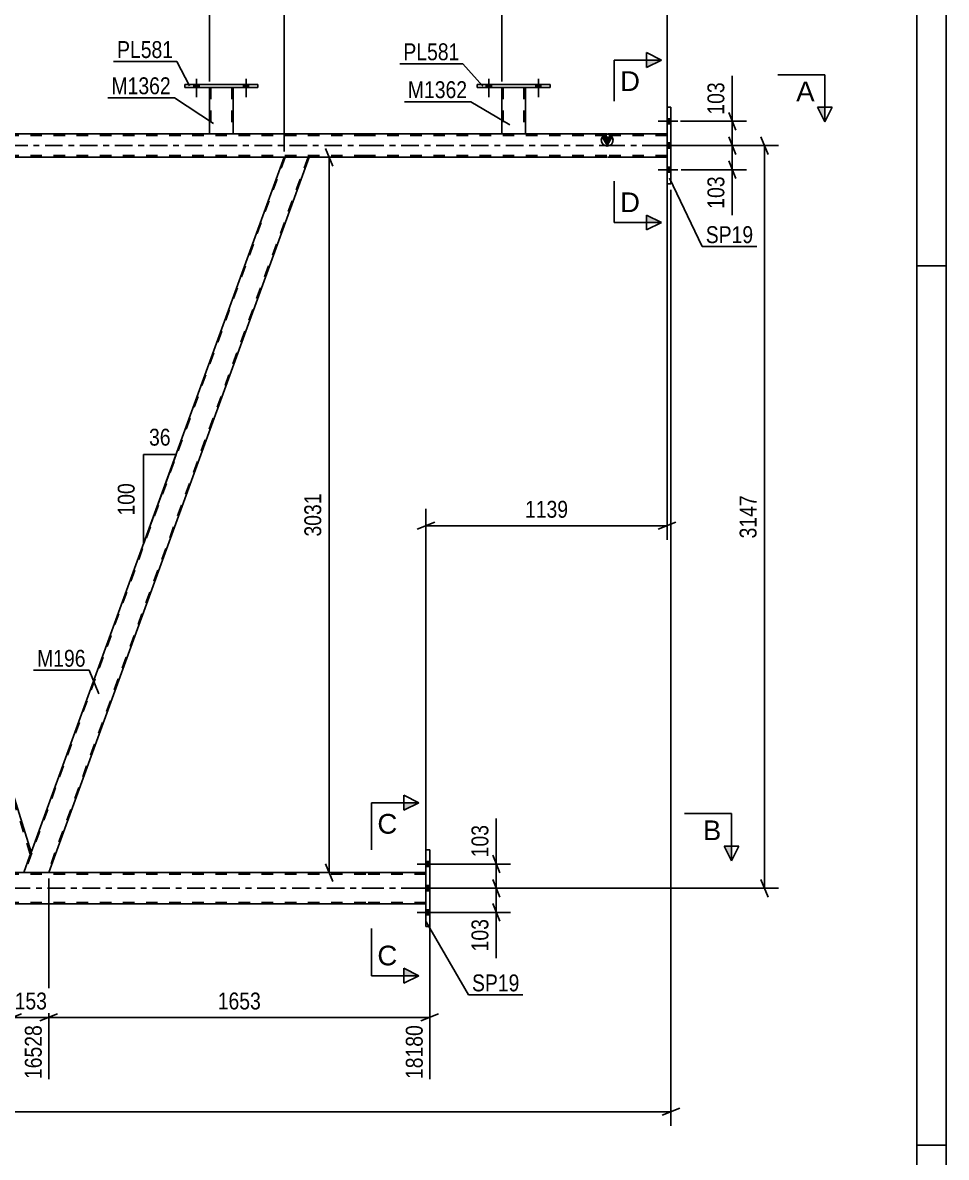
# Model space of a CAD drawing. Header units: millimetres. Extents: x 0 to 841, y 0 to 594.
# Drawn here: x 684.4 to 841, y 295.9 to 488.2 of the extents above; entities that cross this region are included whole.
import ezdxf

# ---------------------------------------------------------------- set-up
doc = ezdxf.new("R2010")
doc.units = ezdxf.units.MM
doc.linetypes.add('DXK_LINE_DOT2', pattern=[3.9198, 1.9599, -1.9599])
doc.linetypes.add('DXK_LINE_DOT3', pattern=[5.9187, 2.979, -0.9799, 0.9799, -0.9799])
doc.styles.add('Arial', font='ARIAL.TTF', dxfattribs={"height": 0.2})
doc.styles.add('Arial Narrow', font='ARIALN.TTF', dxfattribs={"height": 0.2})

# ---------------------------------------------------------------- blocks, each defined once
blk = doc.blocks.new('Unknown-318885092-1133')
at = {"color": 5, "linetype": 'Continuous'}
for p, q in [((841, 0), (841, 594)), ((836, 5), (836, 589)), ((841, 447), (836, 447)), ((841, 298), (836, 298))]:
    blk.add_line(p, q, dxfattribs=at)
blk = doc.blocks.new('Part-318885092-4197 - 3819')
at = {"color": 2, "linetype": 'Continuous'}
for p, q in [((716.1, 477.24), (716.1, 469.4)), ((720.1, 477.24), (720.1, 469.4)), ((716.1, 469.4), (720.1, 469.4))]:
    blk.add_line(p, q, dxfattribs=at)
at = {"color": 7, "linetype": 'DXK_LINE_DOT2'}
for p, q in [((716.1, 477.24), (720.1, 477.24)), ((716.1, 477.24), (716.1, 477.24)), ((716.1, 477.24), (716.1, 477.24)), ((716.34, 477.24), (716.34, 469.4)), ((719.86, 477.24), (719.86, 469.4)), ((720.1, 477.24), (720.1, 477.24)), ((720.1, 477.24), (720.1, 477.24)), ((719.81, 469.4), (719.84, 469.4)), ((719.81, 469.4), (719.84, 469.4)), ((719.84, 469.4), (719.86, 469.4)), ((719.84, 469.4), (719.86, 469.4))]:
    blk.add_line(p, q, dxfattribs=at)
blk = doc.blocks.new('Part-318885092-3840 - 3819')
at = {"color": 2, "linetype": 'Continuous'}
for p, q in [((647.85, 465.4), (646.32, 461.21)), ((649.17, 465.4), (647.85, 465.4)), ((685.87, 347.65), (649.17, 465.4)), ((682.76, 344.18), (646.3, 461.15)), ((646.32, 461.21), (646.32, 461.2)), ((685.6, 346.91), (684.61, 344.18)), ((685.85, 347.59), (685.6, 346.91)), ((685.85, 347.6), (685.85, 347.59))]:
    blk.add_line(p, q, dxfattribs=at)
at = {"color": 7, "linetype": 'DXK_LINE_DOT2'}
for p, q in [((685.73, 347.28), (648.92, 465.4)), ((683.01, 344.18), (646.44, 461.52)), ((646.32, 461.21), (646.3, 461.15)), ((685.6, 346.91), (685.79, 347.43)), ((685.87, 347.65), (685.85, 347.6)), ((684.61, 344.18), (682.76, 344.18))]:
    blk.add_line(p, q, dxfattribs=at)
blk = doc.blocks.new('Part-318885092-3846 - 3819')
at = {"color": 7, "linetype": 'DXK_LINE_DOT2'}
for p, q in [((728.9, 465.4), (684.78, 344.18)), ((732.81, 465.4), (688.69, 344.18)), ((685.85, 347.6), (684.61, 344.18)), ((688.86, 344.18), (684.61, 344.18))]:
    blk.add_line(p, q, dxfattribs=at)
at = {"color": 2, "linetype": 'Continuous'}
for p, q in [((728.73, 465.4), (685.85, 347.6)), ((732.98, 465.4), (688.86, 344.18)), ((732.98, 465.4), (728.73, 465.4))]:
    blk.add_line(p, q, dxfattribs=at)
blk = doc.blocks.new('Part-318885092-3886 - 3819')
at = {"linetype": 'Continuous'}
blk.add_hatch(color=2, dxfattribs=at).paths.add_polyline_path([(783.52, 467.4), (782.72, 468.8), (784.32, 468.8)])
at = {"color": 2, "linetype": 'Continuous'}
for p, q in [((78.6, 469.4), (742.58, 469.4)), ((742.68, 469.4), (783.45, 469.4)), ((783.55, 469.4), (793.67, 469.4)), ((783.52, 467.4), (782.72, 468.8)), ((782.72, 468.8), (784.32, 468.8)), ((784.32, 468.8), (783.52, 467.4)), ((728.73, 465.4), (649.17, 465.4)), ((742.58, 465.4), (732.98, 465.4)), ((783.45, 465.4), (742.68, 465.4)), ((793.67, 465.4), (783.55, 465.4))]:
    blk.add_line(p, q, dxfattribs=at)
at = {"color": 7, "linetype": 'DXK_LINE_DOT2'}
for p, q in [((793.67, 469.4), (793.67, 465.4)), ((742.58, 469.08), (78.6, 469.08)), ((783.45, 469.08), (742.68, 469.08)), ((793.67, 469.08), (783.55, 469.08)), ((742.58, 465.72), (78.6, 465.72)), ((732.98, 465.4), (728.73, 465.4)), ((783.45, 465.72), (742.68, 465.72)), ((793.67, 465.72), (783.55, 465.72))]:
    blk.add_line(p, q, dxfattribs=at)
at = {"color": 7, "linetype": 'DXK_LINE_DOT3'}
for p, q in [((78.6, 467.4), (742.58, 467.4)), ((742.68, 467.4), (783.45, 467.4)), ((783.55, 467.4), (793.67, 467.4))]:
    blk.add_line(p, q, dxfattribs=at)
at = {"color": 2, "linetype": 'Continuous'}
blk.add_circle((783.52, 468.3), 1, dxfattribs=at)
blk = doc.blocks.new('Part-318885092-3912 - 3819')
at = {"color": 7, "linetype": 'DXK_LINE_DOT2'}
for p, q in [((742.58, 343.94), (67.2, 343.94)), ((752.8, 343.94), (742.68, 343.94)), ((752.8, 344.18), (752.8, 338.9)), ((742.58, 339.14), (67.2, 339.14)), ((752.8, 339.14), (742.68, 339.14))]:
    blk.add_line(p, q, dxfattribs=at)
at = {"color": 2, "linetype": 'Continuous'}
for p, q in [((742.58, 344.18), (608.19, 344.18)), ((752.8, 344.18), (742.68, 344.18)), ((742.58, 338.9), (608.19, 338.9)), ((752.8, 338.9), (742.68, 338.9))]:
    blk.add_line(p, q, dxfattribs=at)
at = {"color": 7, "linetype": 'DXK_LINE_DOT3'}
for p, q in [((67.2, 341.54), (742.58, 341.54)), ((742.68, 341.54), (752.8, 341.54))]:
    blk.add_line(p, q, dxfattribs=at)
blk = doc.blocks.new('Bolt-318885092-3928 - 3819')
at = {"linetype": 'Continuous'}
for points in [[(752.8, 346.08), (752.8, 345.2), (753.44, 345.2), (753.44, 346.08)], [(752.8, 346.08), (752.8, 345.2), (753.44, 345.2), (753.44, 346.08)], [(752.8, 346.08), (752.8, 345.2), (753.44, 345.2), (753.44, 346.08)], [(752.8, 341.98), (752.8, 341.1), (753.44, 341.1), (753.44, 341.98)], [(752.8, 341.98), (752.8, 341.1), (753.44, 341.1), (753.44, 341.98)], [(752.8, 337.88), (752.8, 337), (753.44, 337), (753.44, 337.88)], [(752.8, 337.88), (752.8, 337), (753.44, 337), (753.44, 337.88)], [(752.8, 337.88), (752.8, 337), (753.44, 337), (753.44, 337.88)]]:
    blk.add_hatch(color=1, dxfattribs=at).paths.add_polyline_path(points)
at = {"color": 1, "linetype": 'Continuous'}
for p, q in [((754.6, 345.64), (751.28, 345.64)), ((754.6, 345.64), (751.28, 345.64)), ((754.6, 345.64), (751.28, 345.64)), ((753.44, 346.08), (752.8, 346.08)), ((753.44, 346.08), (752.8, 346.08)), ((753.44, 346.08), (752.8, 346.08)), ((753.44, 345.2), (752.8, 345.2)), ((753.44, 345.2), (752.8, 345.2)), ((753.44, 345.2), (752.8, 345.2)), ((754.6, 341.54), (751.28, 341.54)), ((754.6, 341.54), (751.28, 341.54)), ((753.44, 341.98), (752.8, 341.98)), ((753.44, 341.98), (752.8, 341.98)), ((753.44, 341.1), (752.8, 341.1)), ((753.44, 341.1), (752.8, 341.1)), ((754.6, 337.44), (751.28, 337.44)), ((754.6, 337.44), (751.28, 337.44)), ((754.6, 337.44), (751.28, 337.44)), ((753.44, 337.88), (752.8, 337.88)), ((753.44, 337.88), (752.8, 337.88)), ((753.44, 337.88), (752.8, 337.88)), ((753.44, 337), (752.8, 337)), ((753.44, 337), (752.8, 337)), ((753.44, 337), (752.8, 337))]:
    blk.add_line(p, q, dxfattribs=at)
blk = doc.blocks.new('Bolt-318885092-4232 - 3819')
at = {"linetype": 'Continuous'}
for points in [[(713.46, 477.24), (714.34, 477.24), (714.34, 477.72), (713.46, 477.72)], [(721.86, 477.24), (722.74, 477.24), (722.74, 477.72), (721.86, 477.72)]]:
    blk.add_hatch(color=1, dxfattribs=at).paths.add_polyline_path(points)
at = {"color": 1, "linetype": 'Continuous'}
for p, q in [((713.46, 477.72), (713.46, 477.24)), ((713.9, 478.72), (713.9, 475.6)), ((714.34, 477.72), (714.34, 477.24)), ((721.86, 477.72), (721.86, 477.24)), ((722.3, 478.72), (722.3, 475.6)), ((722.74, 477.72), (722.74, 477.24))]:
    blk.add_line(p, q, dxfattribs=at)
blk = doc.blocks.new('Bolt-318885092-4228 - 3819')
at = {"linetype": 'Continuous'}
for points in [[(763.01, 477.24), (763.89, 477.24), (763.89, 477.72), (763.01, 477.72)], [(771.41, 477.24), (772.29, 477.24), (772.29, 477.72), (771.41, 477.72)]]:
    blk.add_hatch(color=1, dxfattribs=at).paths.add_polyline_path(points)
at = {"color": 1, "linetype": 'Continuous'}
for p, q in [((763.01, 477.72), (763.01, 477.24)), ((763.45, 478.72), (763.45, 475.6)), ((763.89, 477.72), (763.89, 477.24)), ((771.41, 477.72), (771.41, 477.24)), ((771.85, 478.72), (771.85, 475.6)), ((772.29, 477.72), (772.29, 477.24))]:
    blk.add_line(p, q, dxfattribs=at)
blk = doc.blocks.new('Bolt-318885092-3989 - 3819')
at = {"linetype": 'Continuous'}
for points in [[(793.67, 471.94), (793.67, 471.06), (794.31, 471.06), (794.31, 471.94)], [(793.67, 471.94), (793.67, 471.06), (794.31, 471.06), (794.31, 471.94)], [(793.67, 471.94), (793.67, 471.06), (794.31, 471.06), (794.31, 471.94)], [(793.67, 467.84), (793.67, 466.96), (794.31, 466.96), (794.31, 467.84)], [(793.67, 467.84), (793.67, 466.96), (794.31, 466.96), (794.31, 467.84)], [(793.67, 463.74), (793.67, 462.86), (794.31, 462.86), (794.31, 463.74)], [(793.67, 463.74), (793.67, 462.86), (794.31, 462.86), (794.31, 463.74)], [(793.67, 463.74), (793.67, 462.86), (794.31, 462.86), (794.31, 463.74)]]:
    blk.add_hatch(color=1, dxfattribs=at).paths.add_polyline_path(points)
at = {"color": 1, "linetype": 'Continuous'}
for p, q in [((795.47, 471.5), (792.15, 471.5)), ((795.47, 471.5), (792.15, 471.5)), ((795.47, 471.5), (792.15, 471.5)), ((794.31, 471.94), (793.67, 471.94)), ((794.31, 471.94), (793.67, 471.94)), ((794.31, 471.94), (793.67, 471.94)), ((794.31, 471.06), (793.67, 471.06)), ((794.31, 471.06), (793.67, 471.06)), ((794.31, 471.06), (793.67, 471.06)), ((795.47, 467.4), (792.15, 467.4)), ((795.47, 467.4), (792.15, 467.4)), ((794.31, 467.84), (793.67, 467.84)), ((794.31, 467.84), (793.67, 467.84)), ((794.31, 466.96), (793.67, 466.96)), ((794.31, 466.96), (793.67, 466.96)), ((794.31, 463.74), (793.67, 463.74)), ((794.31, 463.74), (793.67, 463.74)), ((794.31, 463.74), (793.67, 463.74)), ((795.47, 463.3), (792.15, 463.3)), ((795.47, 463.3), (792.15, 463.3)), ((795.47, 463.3), (792.15, 463.3)), ((794.31, 462.86), (793.67, 462.86)), ((794.31, 462.86), (793.67, 462.86)), ((794.31, 462.86), (793.67, 462.86))]:
    blk.add_line(p, q, dxfattribs=at)
blk = doc.blocks.new('Part-318885092-4041 - 3819')
at = {"color": 2, "linetype": 'Continuous'}
for p, q in [((765.65, 477.24), (765.65, 469.4)), ((769.65, 477.24), (769.65, 469.4)), ((765.65, 469.4), (769.65, 469.4))]:
    blk.add_line(p, q, dxfattribs=at)
at = {"color": 7, "linetype": 'DXK_LINE_DOT2'}
for p, q in [((765.65, 477.24), (769.65, 477.24)), ((765.65, 477.24), (765.65, 477.24)), ((765.65, 477.24), (765.65, 477.24)), ((765.89, 477.24), (765.89, 469.4)), ((769.41, 477.24), (769.41, 469.4)), ((769.65, 477.24), (769.65, 477.24)), ((769.65, 477.24), (769.65, 477.24)), ((769.36, 469.4), (769.4, 469.4)), ((769.36, 469.4), (769.4, 469.4)), ((769.4, 469.4), (769.41, 469.4)), ((769.4, 469.4), (769.41, 469.4))]:
    blk.add_line(p, q, dxfattribs=at)
blk = doc.blocks.new('Part-318885092-4046 - 3819')
at = {"color": 2, "linetype": 'Continuous'}
for p, q in [((761.45, 477.72), (773.85, 477.72)), ((761.45, 477.24), (761.45, 477.72)), ((773.85, 477.24), (761.45, 477.24)), ((773.85, 477.72), (773.85, 477.24))]:
    blk.add_line(p, q, dxfattribs=at)
blk = doc.blocks.new('Part-318885092-4086 - 3819')
at = {"color": 2, "linetype": 'Continuous'}
for p, q in [((711.9, 477.72), (724.3, 477.72)), ((711.9, 477.24), (711.9, 477.72)), ((724.3, 477.24), (711.9, 477.24)), ((724.3, 477.72), (724.3, 477.24))]:
    blk.add_line(p, q, dxfattribs=at)
blk = doc.blocks.new('Part-318885092-4141 - 3819')
at = {"color": 2, "linetype": 'Continuous'}
for p, q in [((793.67, 460.9), (793.67, 473.9)), ((793.67, 473.9), (794.31, 473.9)), ((794.31, 473.9), (794.31, 460.9)), ((794.31, 460.9), (793.67, 460.9))]:
    blk.add_line(p, q, dxfattribs=at)
blk = doc.blocks.new('Part-318885092-4146 - 3819')
at = {"color": 2, "linetype": 'Continuous'}
for p, q in [((752.8, 335.04), (752.8, 348.04)), ((752.8, 348.04), (753.44, 348.04)), ((753.44, 348.04), (753.44, 335.04)), ((753.44, 335.04), (752.8, 335.04))]:
    blk.add_line(p, q, dxfattribs=at)
blk = doc.blocks.new('Bolt-318885092-4231 - 3819')
at = {"linetype": 'Continuous'}
for points in [[(713.46, 477.24), (714.34, 477.24), (714.34, 477.72), (713.46, 477.72)], [(721.86, 477.24), (722.74, 477.24), (722.74, 477.72), (721.86, 477.72)]]:
    blk.add_hatch(color=1, dxfattribs=at).paths.add_polyline_path(points)
at = {"color": 1, "linetype": 'Continuous'}
for p, q in [((713.46, 477.72), (713.46, 477.24)), ((713.9, 478.72), (713.9, 475.6)), ((714.34, 477.72), (714.34, 477.24)), ((721.86, 477.72), (721.86, 477.24)), ((722.3, 478.72), (722.3, 475.6)), ((722.74, 477.72), (722.74, 477.24))]:
    blk.add_line(p, q, dxfattribs=at)
blk = doc.blocks.new('Bolt-318885092-4247 - 3819')
at = {"linetype": 'Continuous'}
for points in [[(763.01, 477.24), (763.89, 477.24), (763.89, 477.72), (763.01, 477.72)], [(771.41, 477.24), (772.29, 477.24), (772.29, 477.72), (771.41, 477.72)]]:
    blk.add_hatch(color=1, dxfattribs=at).paths.add_polyline_path(points)
at = {"color": 1, "linetype": 'Continuous'}
for p, q in [((763.01, 477.72), (763.01, 477.24)), ((763.45, 478.72), (763.45, 475.6)), ((763.89, 477.72), (763.89, 477.24)), ((771.41, 477.72), (771.41, 477.24)), ((771.85, 478.72), (771.85, 475.6)), ((772.29, 477.72), (772.29, 477.24))]:
    blk.add_line(p, q, dxfattribs=at)
blk = doc.blocks.new('StraightDimension-318885092-5061 - 3819')
at = {"color": 7, "linetype": 'Continuous'}
for p, q in [((764.12, 347.14), (765.32, 344.14)), ((754.44, 345.64), (767.12, 345.64)), ((764.72, 341.54), (764.72, 345.64)), ((765.32, 340.04), (764.12, 343.04)), ((754.44, 341.54), (767.12, 341.54))]:
    blk.add_line(p, q, dxfattribs=at)
at = {"color": 0}
blk.add_wipeout([(763.97, 352.85), (759.77, 352.85), (759.77, 346.17), (763.97, 346.17)], dxfattribs=at)
at = {"color": 7, "linetype": 'Continuous'}
blk.add_line((764.72, 345.64), (764.72, 353.37), dxfattribs=at)
blk.add_line((764.72, 345.64), (764.72, 353.37), dxfattribs=at)
at = {"color": 3, "style": 'Arial Narrow'}
blk.add_text('103', height=2.863, rotation=90.0002, dxfattribs=at).set_placement((763.37, 346.77))
blk = doc.blocks.new('StraightDimension-318885092-5053 - 3819')
at = {"color": 7, "linetype": 'Continuous'}
for p, q in [((764.12, 343.04), (765.32, 340.04)), ((754.44, 341.54), (767.12, 341.54)), ((764.72, 337.44), (764.72, 341.54)), ((765.32, 335.94), (764.12, 338.94)), ((754.44, 337.44), (767.12, 337.44))]:
    blk.add_line(p, q, dxfattribs=at)
at = {"color": 0}
blk.add_wipeout([(763.97, 336.92), (759.77, 336.92), (759.77, 330.23), (763.97, 330.23)], dxfattribs=at)
at = {"color": 7, "linetype": 'Continuous'}
blk.add_line((764.72, 337.44), (764.72, 329.71), dxfattribs=at)
blk.add_line((764.72, 337.44), (764.72, 329.71), dxfattribs=at)
at = {"color": 3, "style": 'Arial Narrow'}
blk.add_text('103', height=2.863, rotation=90.0002, dxfattribs=at).set_placement((763.37, 330.83))
blk = doc.blocks.new('StraightDimension-318885092-4983 - 3819')
at = {"color": 7, "linetype": 'Continuous'}
for p, q in [((793.67, 464.4), (793.67, 400.57)), ((752.8, 345.18), (752.8, 405.82)), ((754.3, 403.57), (751.3, 402.37)), ((752.8, 402.97), (793.67, 402.97)), ((792.17, 402.37), (795.17, 403.57))]:
    blk.add_line(p, q, dxfattribs=at)
at = {"color": 0}
blk.add_wipeout([(777.5, 403.72), (777.5, 407.92), (768.98, 407.92), (768.98, 403.72)], dxfattribs=at)
at = {"color": 3, "style": 'Arial Narrow'}
blk.add_text('1139', height=2.863, dxfattribs=at).set_placement((769.58, 404.32))
blk = doc.blocks.new('StraightDimension-318885092-4357 - 3819')
at = {"color": 7, "linetype": 'Continuous'}
for p, q in [((649.17, 466.4), (649.17, 509.06)), ((728.73, 466.4), (728.73, 504.56)), ((650.67, 494.72), (647.67, 493.52)), ((727.23, 493.52), (730.23, 494.72)), ((649.17, 494.12), (728.73, 494.12))]:
    blk.add_line(p, q, dxfattribs=at)
at = {"color": 0, "linetype": 'Continuous'}
blk.add_wipeout([(728.13, 505.16), (723.93, 505.16), (723.93, 494.82), (728.13, 494.82)], dxfattribs=at)
at = {"color": 0}
blk.add_wipeout([(693.2, 494.87), (693.2, 499.07), (684.69, 499.07), (684.69, 494.87)], dxfattribs=at)
at = {"color": 3, "linetype": 'Continuous', "style": 'Arial Narrow'}
blk.add_text('16253', height=2.863, rotation=90.0002, dxfattribs=at).set_placement((727.53, 495.42))
at = {"color": 3, "style": 'Arial Narrow'}
blk.add_text('1989', height=2.863, dxfattribs=at).set_placement((685.29, 495.47))
blk = doc.blocks.new('StraightDimension-318885092-5032 - 3819')
at = {"color": 7, "linetype": 'Continuous'}
for p, q in [((795.93, 467.4), (807.12, 467.4)), ((804.12, 468.9), (805.32, 465.9)), ((804.72, 463.3), (804.72, 467.4)), ((805.32, 461.8), (804.12, 464.8)), ((796.06, 463.3), (807.12, 463.3))]:
    blk.add_line(p, q, dxfattribs=at)
at = {"color": 0}
blk.add_wipeout([(803.97, 462.78), (799.77, 462.78), (799.77, 456.09), (803.97, 456.09)], dxfattribs=at)
at = {"color": 7, "linetype": 'Continuous'}
blk.add_line((804.72, 463.3), (804.72, 455.57), dxfattribs=at)
blk.add_line((804.72, 463.3), (804.72, 455.57), dxfattribs=at)
at = {"color": 3, "style": 'Arial Narrow'}
blk.add_text('103', height=2.863, rotation=90.0002, dxfattribs=at).set_placement((803.37, 456.69))
blk = doc.blocks.new('StraightDimension-318885092-5042 - 3819')
at = {"color": 7, "linetype": 'Continuous'}
for p, q in [((795.93, 471.5), (807.12, 471.5)), ((804.12, 473), (805.32, 470)), ((804.72, 467.4), (804.72, 471.5)), ((795.93, 467.4), (807.12, 467.4)), ((805.32, 465.9), (804.12, 468.9))]:
    blk.add_line(p, q, dxfattribs=at)
at = {"color": 0}
blk.add_wipeout([(803.97, 478.71), (799.77, 478.71), (799.77, 472.03), (803.97, 472.03)], dxfattribs=at)
at = {"color": 7, "linetype": 'Continuous'}
blk.add_line((804.72, 471.5), (804.72, 479.23), dxfattribs=at)
blk.add_line((804.72, 471.5), (804.72, 479.23), dxfattribs=at)
at = {"color": 3, "style": 'Arial Narrow'}
blk.add_text('103', height=2.863, rotation=90.0002, dxfattribs=at).set_placement((803.37, 472.63))
blk = doc.blocks.new('StraightDimension-318885092-5224 - 3819')
at = {"color": 7, "linetype": 'Continuous'}
for p, q in [((716.1, 478.24), (716.1, 521.09)), ((765.65, 478.24), (765.65, 521.09)), ((717.6, 511.25), (714.6, 510.05)), ((716.1, 510.65), (765.65, 510.65)), ((764.15, 510.05), (767.15, 511.25))]:
    blk.add_line(p, q, dxfattribs=at)
at = {"color": 0, "linetype": 'Continuous'}
blk.add_wipeout([(765.05, 521.69), (760.85, 521.69), (760.85, 511.35), (765.05, 511.35)], dxfattribs=at)
at = {"color": 0}
blk.add_wipeout([(745.13, 511.4), (745.13, 515.6), (736.62, 515.6), (736.62, 511.4)], dxfattribs=at)
at = {"color": 3, "linetype": 'Continuous', "style": 'Arial Narrow'}
blk.add_text('17214', height=2.863, rotation=90.0002, dxfattribs=at).set_placement((764.45, 511.95))
at = {"color": 3, "style": 'Arial Narrow'}
blk.add_text('1277', height=2.863, dxfattribs=at).set_placement((737.22, 512))
blk = doc.blocks.new('StraightDimension-318885092-4973 - 3819')
at = {"color": 7, "linetype": 'Continuous'}
for p, q in [((795.31, 467.4), (812.58, 467.4)), ((810.78, 465.9), (809.58, 468.9)), ((810.18, 341.54), (810.18, 467.4)), ((809.58, 343.04), (810.78, 340.04)), ((754.44, 341.54), (812.58, 341.54))]:
    blk.add_line(p, q, dxfattribs=at)
at = {"color": 0}
blk.add_wipeout([(809.43, 408.73), (805.23, 408.73), (805.23, 400.21), (809.43, 400.21)], dxfattribs=at)
at = {"color": 3, "style": 'Arial Narrow'}
blk.add_text('3147', height=2.863, rotation=90.0002, dxfattribs=at).set_placement((808.83, 400.81))
blk = doc.blocks.new('StraightDimension-318885092-4345 - 3819')
at = {"color": 7, "linetype": 'Continuous'}
for p, q in [((728.73, 466.4), (728.73, 504.56)), ((793.67, 470.4), (793.67, 504.56)), ((730.23, 494.72), (727.23, 493.52)), ((792.17, 493.52), (795.17, 494.72)), ((728.73, 494.12), (793.67, 494.12))]:
    blk.add_line(p, q, dxfattribs=at)
at = {"color": 0, "linetype": 'Continuous'}
blk.add_wipeout([(793.07, 505.16), (788.87, 505.16), (788.87, 494.82), (793.07, 494.82)], dxfattribs=at)
at = {"color": 0}
blk.add_wipeout([(765.46, 494.87), (765.46, 499.07), (756.94, 499.07), (756.94, 494.87)], dxfattribs=at)
at = {"color": 3, "linetype": 'Continuous', "style": 'Arial Narrow'}
blk.add_text('18033', height=2.863, rotation=90.0002, dxfattribs=at).set_placement((792.47, 495.42))
at = {"color": 3, "style": 'Arial Narrow'}
blk.add_text('1780', height=2.863, dxfattribs=at).set_placement((757.54, 495.47))
blk = doc.blocks.new('StraightDimension-318885092-4647 - 3819')
at = {"color": 7, "linetype": 'Continuous'}
for p, q in [((794.31, 459.9), (794.31, 301.26)), ((792.81, 303.06), (795.81, 304.26)), ((56.34, 303.66), (794.31, 303.66))]:
    blk.add_line(p, q, dxfattribs=at)
blk = doc.blocks.new('StraightDimension-318885092-4668 - 3819')
at = {"color": 7, "linetype": 'Continuous'}
for p, q in [((753.44, 347.04), (753.44, 309.2)), ((688.86, 343.18), (688.86, 309.2)), ((690.36, 320.24), (687.36, 319.04)), ((688.86, 319.64), (753.44, 319.64)), ((751.94, 319.04), (754.94, 320.24))]:
    blk.add_line(p, q, dxfattribs=at)
at = {"color": 0}
blk.add_wipeout([(725.41, 320.39), (725.41, 324.59), (716.9, 324.59), (716.9, 320.39)], dxfattribs=at)
at = {"color": 0, "linetype": 'Continuous'}
blk.add_wipeout([(752.84, 318.94), (748.64, 318.94), (748.64, 308.6), (752.84, 308.6)], dxfattribs=at)
at = {"color": 3, "style": 'Arial Narrow'}
blk.add_text('1653', height=2.863, dxfattribs=at).set_placement((717.5, 320.99))
at = {"color": 3, "linetype": 'Continuous', "style": 'Arial Narrow'}
blk.add_text('18180', height=2.863, rotation=90.0002, dxfattribs=at).set_placement((752.24, 309.2))
blk = doc.blocks.new('StraightDimension-318885092-4680 - 3819')
at = {"color": 7, "linetype": 'Continuous'}
for p, q in [((682.76, 343.18), (682.76, 309.2)), ((688.86, 343.18), (688.86, 309.2)), ((681.26, 319.04), (684.26, 320.24)), ((682.76, 319.64), (688.86, 319.64)), ((690.36, 320.24), (687.36, 319.04))]:
    blk.add_line(p, q, dxfattribs=at)
at = {"color": 0}
blk.add_wipeout([(689.15, 320.39), (689.15, 324.59), (682.47, 324.59), (682.47, 320.39)], dxfattribs=at)
at = {"color": 0, "linetype": 'Continuous'}
blk.add_wipeout([(688.26, 318.94), (684.06, 318.94), (684.06, 308.6), (688.26, 308.6)], dxfattribs=at)
at = {"color": 3, "style": 'Arial Narrow'}
blk.add_text('153', height=2.863, dxfattribs=at).set_placement((683.07, 320.99))
at = {"color": 3, "linetype": 'Continuous', "style": 'Arial Narrow'}
blk.add_text('16528', height=2.863, rotation=90.0002, dxfattribs=at).set_placement((687.66, 309.2))
blk = doc.blocks.new('StraightDimension-318885092-4962 - 3819')
at = {"color": 7, "linetype": 'Continuous'}
for p, q in [((740.14, 465.4), (733.54, 465.4)), ((736.99, 463.9), (735.79, 466.9)), ((736.39, 344.18), (736.39, 465.4)), ((735.79, 345.68), (736.99, 342.68)), ((713.89, 344.18), (738.79, 344.18))]:
    blk.add_line(p, q, dxfattribs=at)
at = {"color": 0}
blk.add_wipeout([(735.64, 409.05), (731.44, 409.05), (731.44, 400.53), (735.64, 400.53)], dxfattribs=at)
at = {"color": 3, "style": 'Arial Narrow'}
blk.add_text('3031', height=2.863, rotation=90.0002, dxfattribs=at).set_placement((735.04, 401.13))
blk = doc.blocks.new('StraightDimension-318885092-5214 - 3819')
at = {"color": 7, "linetype": 'Continuous'}
for p, q in [((665.02, 478.24), (665.02, 521.09)), ((716.1, 478.24), (716.1, 521.09)), ((666.52, 511.25), (663.52, 510.05)), ((665.02, 510.65), (716.1, 510.65)), ((714.6, 510.05), (717.6, 511.25))]:
    blk.add_line(p, q, dxfattribs=at)
at = {"color": 0, "linetype": 'Continuous'}
blk.add_wipeout([(715.5, 521.69), (711.3, 521.69), (711.3, 511.35), (715.5, 511.35)], dxfattribs=at)
at = {"color": 0}
blk.add_wipeout([(694.82, 511.4), (694.82, 515.6), (686.31, 515.6), (686.31, 511.4)], dxfattribs=at)
at = {"color": 3, "linetype": 'Continuous', "style": 'Arial Narrow'}
blk.add_text('15937', height=2.863, rotation=90.0002, dxfattribs=at).set_placement((714.9, 511.95))
at = {"color": 3, "style": 'Arial Narrow'}
blk.add_text('1277', height=2.863, dxfattribs=at).set_placement((686.91, 512))
blk = doc.blocks.new('StraightDimension-318885092-5234 - 3819')
at = {"color": 7, "linetype": 'Continuous'}
for p, q in [((765.65, 478.24), (765.65, 521.09)), ((793.67, 470.4), (793.67, 521.09)), ((767.15, 511.25), (764.15, 510.05)), ((765.65, 510.65), (793.67, 510.65)), ((792.17, 510.05), (795.17, 511.25))]:
    blk.add_line(p, q, dxfattribs=at)
at = {"color": 0, "linetype": 'Continuous'}
blk.add_wipeout([(793.07, 521.69), (788.87, 521.69), (788.87, 511.35), (793.07, 511.35)], dxfattribs=at)
at = {"color": 0}
blk.add_wipeout([(783.01, 511.4), (783.01, 515.6), (776.32, 515.6), (776.32, 511.4)], dxfattribs=at)
at = {"color": 3, "linetype": 'Continuous', "style": 'Arial Narrow'}
blk.add_text('18033', height=2.863, rotation=90.0002, dxfattribs=at).set_placement((792.47, 511.95))
at = {"color": 3, "style": 'Arial Narrow'}
blk.add_text('818', height=2.863, dxfattribs=at).set_placement((776.92, 512))
blk = doc.blocks.new('AngleDimension-318885092-5345 - 3819')
at = {"color": 7, "linetype": 'Continuous'}
for p, q in [((704.91, 415.04), (710.45, 415.04)), ((704.91, 399.82), (710.45, 415.04)), ((704.91, 399.82), (704.91, 415.04)), ((707.73, 407.57), (710.45, 415.04))]:
    blk.add_line(p, q, dxfattribs=at)
at = {"color": 0}
for points in [[(710.11, 415.94), (710.11, 420.14), (705.25, 420.14), (705.25, 415.94)], [(704.01, 410.77), (699.81, 410.77), (699.81, 404.09), (704.01, 404.09)]]:
    blk.add_wipeout(points, dxfattribs=at)
at = {"color": 3, "style": 'Arial Narrow'}
blk.add_text('36', height=2.863, dxfattribs=at).set_placement((705.85, 416.54))
blk.add_text('100', height=2.863, rotation=90.0002, dxfattribs=at).set_placement((703.41, 404.69))
blk = doc.blocks.new('Mark-318885092-3842 - 3819')
at = {"color": 0}
blk.add_wipeout([(695.11, 379.07), (695.11, 382.07), (686.88, 382.07), (686.88, 379.07)], dxfattribs=at)
blk.add_wipeout([(695.11, 379.07), (695.11, 382.07), (686.88, 382.07), (686.88, 379.07)], dxfattribs=at)
at = {"color": 30, "linetype": 'Continuous'}
for p in [(686.28, 378.47), (697.33, 374.5)]:
    blk.add_line(p, (695.71, 378.47), dxfattribs=at)
at = {"color": 3, "style": 'Arial Narrow'}
blk.add_text('M196', height=2.863, dxfattribs=at).set_placement((686.88, 379.07))
blk = doc.blocks.new('Mark-318885092-4037 - 3819')
at = {"color": 0}
blk.add_wipeout([(759.78, 475.43), (759.78, 478.43), (749.73, 478.43), (749.73, 475.43)], dxfattribs=at)
blk.add_wipeout([(759.78, 475.43), (759.78, 478.43), (749.73, 478.43), (749.73, 475.43)], dxfattribs=at)
at = {"color": 30, "linetype": 'Continuous'}
for p in [(749.13, 474.83), (767.02, 470.93)]:
    blk.add_line(p, (760.38, 474.83), dxfattribs=at)
at = {"color": 3, "style": 'Arial Narrow'}
blk.add_text('M1362', height=2.863, dxfattribs=at).set_placement((749.73, 475.43))
blk = doc.blocks.new('Mark-318885092-4042 - 3819')
at = {"color": 0}
blk.add_wipeout([(758.47, 481.85), (758.47, 484.85), (748.97, 484.85), (748.97, 481.85)], dxfattribs=at)
blk.add_wipeout([(758.47, 481.85), (758.47, 484.85), (748.97, 484.85), (748.97, 481.85)], dxfattribs=at)
at = {"color": 30, "linetype": 'Continuous'}
for p in [(748.37, 481.25), (762.44, 477.43)]:
    blk.add_line(p, (759.07, 481.25), dxfattribs=at)
at = {"color": 3, "style": 'Arial Narrow'}
blk.add_text('PL581', height=2.863, dxfattribs=at).set_placement((748.97, 481.85))
blk = doc.blocks.new('Mark-318885092-4082 - 3819')
at = {"color": 0}
blk.add_wipeout([(709.95, 482.23), (709.95, 485.23), (700.44, 485.23), (700.44, 482.23)], dxfattribs=at)
blk.add_wipeout([(709.95, 482.23), (709.95, 485.23), (700.44, 485.23), (700.44, 482.23)], dxfattribs=at)
at = {"color": 30, "linetype": 'Continuous'}
for p in [(699.84, 481.63), (712.7, 477.5)]:
    blk.add_line(p, (710.55, 481.63), dxfattribs=at)
at = {"color": 3, "style": 'Arial Narrow'}
blk.add_text('PL581', height=2.863, dxfattribs=at).set_placement((700.44, 482.23))
blk = doc.blocks.new('Mark-318885092-4137 - 3819')
at = {"color": 0}
blk.add_wipeout([(808.27, 450.86), (808.27, 453.86), (800.23, 453.86), (800.23, 450.86)], dxfattribs=at)
blk.add_wipeout([(808.27, 450.86), (808.27, 453.86), (800.23, 453.86), (800.23, 450.86)], dxfattribs=at)
at = {"color": 30, "linetype": 'Continuous'}
for p, q in [((794.07, 461.87), (799.63, 450.26)), ((799.63, 450.26), (808.87, 450.26))]:
    blk.add_line(p, q, dxfattribs=at)
at = {"color": 3, "style": 'Arial Narrow'}
blk.add_text('SP19', height=2.863, dxfattribs=at).set_placement((800.23, 450.86))
blk = doc.blocks.new('Mark-318885092-4142 - 3819')
at = {"color": 0}
blk.add_wipeout([(768.64, 324.06), (768.64, 327.06), (760.6, 327.06), (760.6, 324.06)], dxfattribs=at)
blk.add_wipeout([(768.64, 324.06), (768.64, 327.06), (760.6, 327.06), (760.6, 324.06)], dxfattribs=at)
at = {"color": 30, "linetype": 'Continuous'}
for p, q in [((752.81, 335.83), (760, 323.46)), ((760, 323.46), (769.24, 323.46))]:
    blk.add_line(p, q, dxfattribs=at)
at = {"color": 3, "style": 'Arial Narrow'}
blk.add_text('SP19', height=2.863, dxfattribs=at).set_placement((760.6, 324.06))
blk = doc.blocks.new('Mark-318885092-4193 - 3819')
at = {"color": 0}
blk.add_wipeout([(709.55, 476.09), (709.55, 479.09), (699.49, 479.09), (699.49, 476.09)], dxfattribs=at)
blk.add_wipeout([(709.55, 476.09), (709.55, 479.09), (699.49, 479.09), (699.49, 476.09)], dxfattribs=at)
at = {"color": 30, "linetype": 'Continuous'}
for p in [(698.89, 475.49), (716.76, 471.15)]:
    blk.add_line(p, (710.15, 475.49), dxfattribs=at)
at = {"color": 3, "style": 'Arial Narrow'}
blk.add_text('M1362', height=2.863, dxfattribs=at).set_placement((699.49, 476.09))
blk = doc.blocks.new('SectionMark-318885092-5384 - 3819')
at = {"linetype": 'Continuous'}
for points in [[(790.2, 480.64), (790.2, 481.89), (792.7, 481.89)], [(790.2, 454.36), (790.2, 455.61), (792.7, 454.36)]]:
    blk.add_hatch(color=6, dxfattribs=at).paths.add_polyline_path(points)
at = {"color": 6, "linetype": 'Continuous'}
for p, q in [((790.2, 480.64), (790.2, 483.14)), ((790.2, 483.14), (792.7, 481.89)), ((784.7, 481.89), (784.7, 474.89)), ((784.7, 481.89), (792.7, 481.89)), ((792.7, 481.89), (790.2, 480.64)), ((784.7, 454.36), (784.7, 461.36)), ((784.7, 454.36), (792.7, 454.36)), ((792.7, 454.36), (790.2, 455.61)), ((790.2, 455.61), (790.2, 453.11)), ((792.7, 454.36), (790.2, 453.11))]:
    blk.add_line(p, q, dxfattribs=at)
at = {"color": 0, "linetype": 'Continuous'}
for points in [[(789.07, 476.64), (789.07, 480.14), (785.7, 480.14), (785.7, 476.64)], [(789.07, 456.11), (789.07, 459.61), (785.7, 459.61), (785.7, 456.11)]]:
    blk.add_wipeout(points, dxfattribs=at)
at = {"color": 3, "linetype": 'Continuous', "style": 'Arial'}
for p in [(785.7, 476.64), (785.7, 456.11)]:
    blk.add_text('D', height=3.34, dxfattribs=at).set_placement(p)
blk = doc.blocks.new('SectionMark-318885092-5386 - 3819')
at = {"linetype": 'Continuous'}
blk.add_hatch(color=6, dxfattribs=at).paths.add_polyline_path([(819.17, 473.9), (820.42, 473.9), (820.42, 471.4)])
at = {"color": 6, "linetype": 'Continuous'}
for p, q in [((820.42, 479.4), (812.42, 479.4)), ((820.42, 479.4), (820.42, 471.4)), ((819.17, 473.9), (821.67, 473.9)), ((820.42, 471.4), (819.17, 473.9)), ((821.67, 473.9), (820.42, 471.4))]:
    blk.add_line(p, q, dxfattribs=at)
at = {"color": 0, "linetype": 'Continuous'}
blk.add_wipeout([(818.67, 474.9), (818.67, 478.4), (815.56, 478.4), (815.56, 474.9)], dxfattribs=at)
at = {"color": 3, "linetype": 'Continuous', "style": 'Arial'}
blk.add_text('A', height=3.34, dxfattribs=at).set_placement((815.56, 474.9))
blk = doc.blocks.new('SectionMark-318885092-5388 - 3819')
at = {"linetype": 'Continuous'}
for points in [[(749.06, 354.78), (749.06, 356.03), (751.56, 356.03)], [(749.06, 326.71), (749.06, 327.96), (751.56, 326.71)]]:
    blk.add_hatch(color=6, dxfattribs=at).paths.add_polyline_path(points)
at = {"color": 6, "linetype": 'Continuous'}
for p, q in [((743.56, 356.03), (743.56, 348.03)), ((743.56, 356.03), (751.56, 356.03)), ((749.06, 354.78), (749.06, 357.28)), ((749.06, 357.28), (751.56, 356.03)), ((751.56, 356.03), (749.06, 354.78)), ((743.56, 326.71), (743.56, 334.71)), ((751.56, 326.71), (749.06, 327.96)), ((749.06, 327.96), (749.06, 325.46)), ((743.56, 326.71), (751.56, 326.71)), ((751.56, 326.71), (749.06, 325.46))]:
    blk.add_line(p, q, dxfattribs=at)
at = {"color": 0, "linetype": 'Continuous'}
for points in [[(747.93, 350.78), (747.93, 354.28), (744.56, 354.28), (744.56, 350.78)], [(747.93, 328.46), (747.93, 331.96), (744.56, 331.96), (744.56, 328.46)]]:
    blk.add_wipeout(points, dxfattribs=at)
at = {"color": 3, "linetype": 'Continuous', "style": 'Arial'}
for p in [(744.56, 350.78), (744.56, 328.46)]:
    blk.add_text('C', height=3.34, dxfattribs=at).set_placement(p)
blk = doc.blocks.new('SectionMark-318885092-5418 - 3819')
at = {"linetype": 'Continuous'}
blk.add_hatch(color=6, dxfattribs=at).paths.add_polyline_path([(803.35, 348.68), (804.6, 348.68), (804.6, 346.18)])
at = {"color": 6, "linetype": 'Continuous'}
for p, q in [((804.6, 354.18), (796.6, 354.18)), ((804.6, 354.18), (804.6, 346.18)), ((803.35, 348.68), (805.85, 348.68)), ((804.6, 346.18), (803.35, 348.68)), ((805.85, 348.68), (804.6, 346.18))]:
    blk.add_line(p, q, dxfattribs=at)
at = {"color": 0, "linetype": 'Continuous'}
blk.add_wipeout([(802.85, 349.68), (802.85, 353.18), (799.74, 353.18), (799.74, 349.68)], dxfattribs=at)
at = {"color": 3, "linetype": 'Continuous', "style": 'Arial'}
blk.add_text('B', height=3.34, dxfattribs=at).set_placement((799.74, 349.68))

msp = doc.modelspace()

# ---------------------------------------------------------------- block references
for name in ['Unknown-318885092-1133', 'Part-318885092-4086 - 3819', 'Bolt-318885092-4232 - 3819', 'Bolt-318885092-4231 - 3819', 'Part-318885092-4197 - 3819', 'Part-318885092-4046 - 3819', 'Bolt-318885092-4228 - 3819', 'Bolt-318885092-4247 - 3819', 'Part-318885092-4041 - 3819', 'Part-318885092-4141 - 3819', 'Bolt-318885092-3989 - 3819', 'Part-318885092-3886 - 3819', 'Part-318885092-3840 - 3819', 'Part-318885092-3846 - 3819', 'Part-318885092-4146 - 3819', 'Bolt-318885092-3928 - 3819', 'Part-318885092-3912 - 3819']:
    msp.add_blockref(name, (0, 0))

# ---------------------------------------------------------------- next in the draw order: block references
for name in ['StraightDimension-318885092-4357 - 3819', 'StraightDimension-318885092-5061 - 3819']:
    msp.add_blockref(name, (0, 0))

# ---------------------------------------------------------------- next in the draw order: block references
for name in ['StraightDimension-318885092-5224 - 3819', 'StraightDimension-318885092-4983 - 3819', 'StraightDimension-318885092-5053 - 3819']:
    msp.add_blockref(name, (0, 0))

# ---------------------------------------------------------------- next in the draw order: block references
for name in ['StraightDimension-318885092-5214 - 3819', 'StraightDimension-318885092-5032 - 3819']:
    msp.add_blockref(name, (0, 0))

# ---------------------------------------------------------------- next in the draw order: block references
for name in ['Mark-318885092-4082 - 3819', 'StraightDimension-318885092-5042 - 3819']:
    msp.add_blockref(name, (0, 0))

# ---------------------------------------------------------------- next in the draw order: block references
for name in ['Mark-318885092-4193 - 3819', 'StraightDimension-318885092-4973 - 3819']:
    msp.add_blockref(name, (0, 0))

# ---------------------------------------------------------------- next in the draw order: block references
for name in ['StraightDimension-318885092-4345 - 3819', 'StraightDimension-318885092-4647 - 3819']:
    msp.add_blockref(name, (0, 0))

# ---------------------------------------------------------------- next in the draw order: block references
for name in ['StraightDimension-318885092-5234 - 3819', 'Mark-318885092-4137 - 3819', 'AngleDimension-318885092-5345 - 3819', 'Mark-318885092-3842 - 3819', 'StraightDimension-318885092-4668 - 3819']:
    msp.add_blockref(name, (0, 0))

# ---------------------------------------------------------------- next in the draw order: block references
for name in ['SectionMark-318885092-5384 - 3819', 'Mark-318885092-4037 - 3819', 'StraightDimension-318885092-4962 - 3819', 'SectionMark-318885092-5388 - 3819', 'StraightDimension-318885092-4680 - 3819', 'Mark-318885092-4142 - 3819']:
    msp.add_blockref(name, (0, 0))

# ---------------------------------------------------------------- next in the draw order: block references
for name in ['Mark-318885092-4042 - 3819', 'SectionMark-318885092-5418 - 3819']:
    msp.add_blockref(name, (0, 0))

# ---------------------------------------------------------------- next in the draw order: block references
msp.add_blockref('SectionMark-318885092-5386 - 3819', (0, 0))

doc.saveas('drawing.dxf')
